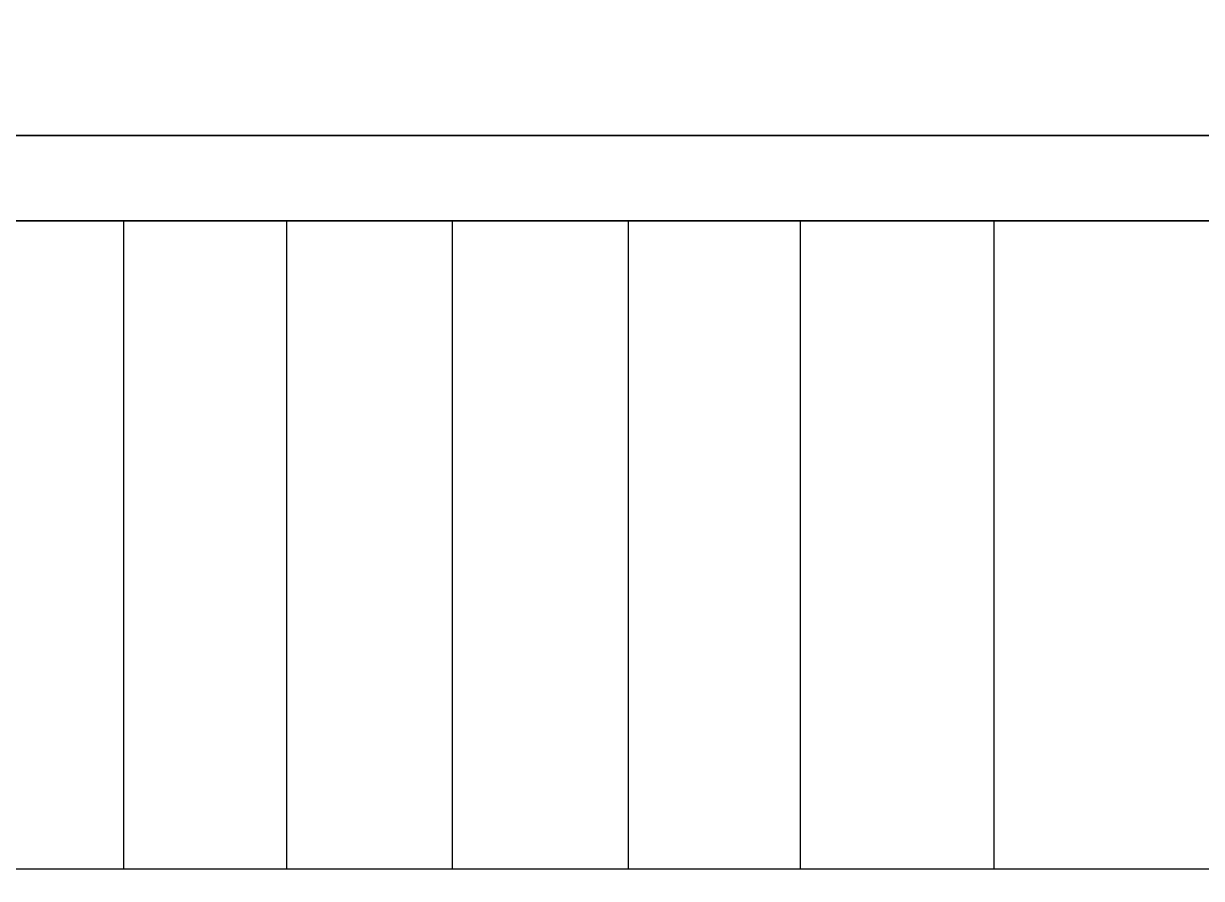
# Model space of a CAD drawing. Header units: metres. Extents: x 0 to 298, y 0 to 162.
# Drawn here: x 190.51 to 193.69, y 94.452 to 96.76 of the extents above; entities that cross this region are included whole.
import ezdxf

# ---------------------------------------------------------------- set-up
doc = ezdxf.new("R2010")
doc.units = ezdxf.units.M
doc.header["$MEASUREMENT"] = 0
doc.layers.add('BLK_1_FLR_0_BLT_UP_AREA', color=4, linetype='Continuous', lineweight=30)
doc.layers.add('BLK_1_FLR_0_CARPET_AREA', color=10, linetype='Continuous')

msp = doc.modelspace()

# ---------------------------------------------------------------- linework, layer by layer
at = {"ltscale": 0.25}
for p, q in [((183.12038, 96.45722), (193.01673, 96.45731)), ((184.33547, 96.45721), (195.89367, 96.4573)), ((195.89367, 96.2272), (183.12038, 96.2272)), ((190.78044, 96.2272), (190.78044, 94.4772)), ((191.21998, 96.2272), (191.21998, 94.4772)), ((191.667, 96.2272), (191.667, 94.4772)), ((192.14213, 96.2272), (192.14213, 94.4772)), ((192.60672, 96.2272), (192.60672, 94.4772)), ((193.12937, 96.2272), (193.12937, 94.4772))]:
    msp.add_line(p, q, dxfattribs=at)
at = {"ltscale": 0.1}
msp.add_line((195.8483, 94.4772), (187.8483, 94.4772), dxfattribs=at)
at = {"layer": 'BLK_1_FLR_0_BLT_UP_AREA', "color": 26}
msp.add_lwpolyline([(173.13408, 88.3122), (183.35038, 88.3122), (183.35038, 96.2272), (216.30099, 96.22712), (216.30098, 91.89747), (225.20115, 91.89755), (225.19992, 107.0472), (173.13408, 107.0472)], close=True, dxfattribs=at)
at = {"layer": 'BLK_1_FLR_0_CARPET_AREA', "color": 15, "linetype": 'Continuous', "lineweight": 30}
msp.add_lwpolyline([(173.36408, 98.6672), (195.88203, 98.6672), (195.88224, 106.8172), (199.98203, 106.8172), (199.98203, 98.6672), (200.21203, 98.6672), (200.21203, 106.8172), (202.33203, 106.8172), (202.33203, 98.6672), (224.97038, 98.6672), (224.97106, 96.4572), (218.74083, 96.4572), (218.74083, 96.2272), (224.97108, 96.22761), (224.9716, 92.12751), (216.53083, 92.12751), (216.53083, 96.45744), (183.12038, 96.4572), (183.12038, 88.5422), (180.91038, 88.5422)], dxfattribs=at)

doc.saveas('drawing.dxf')
